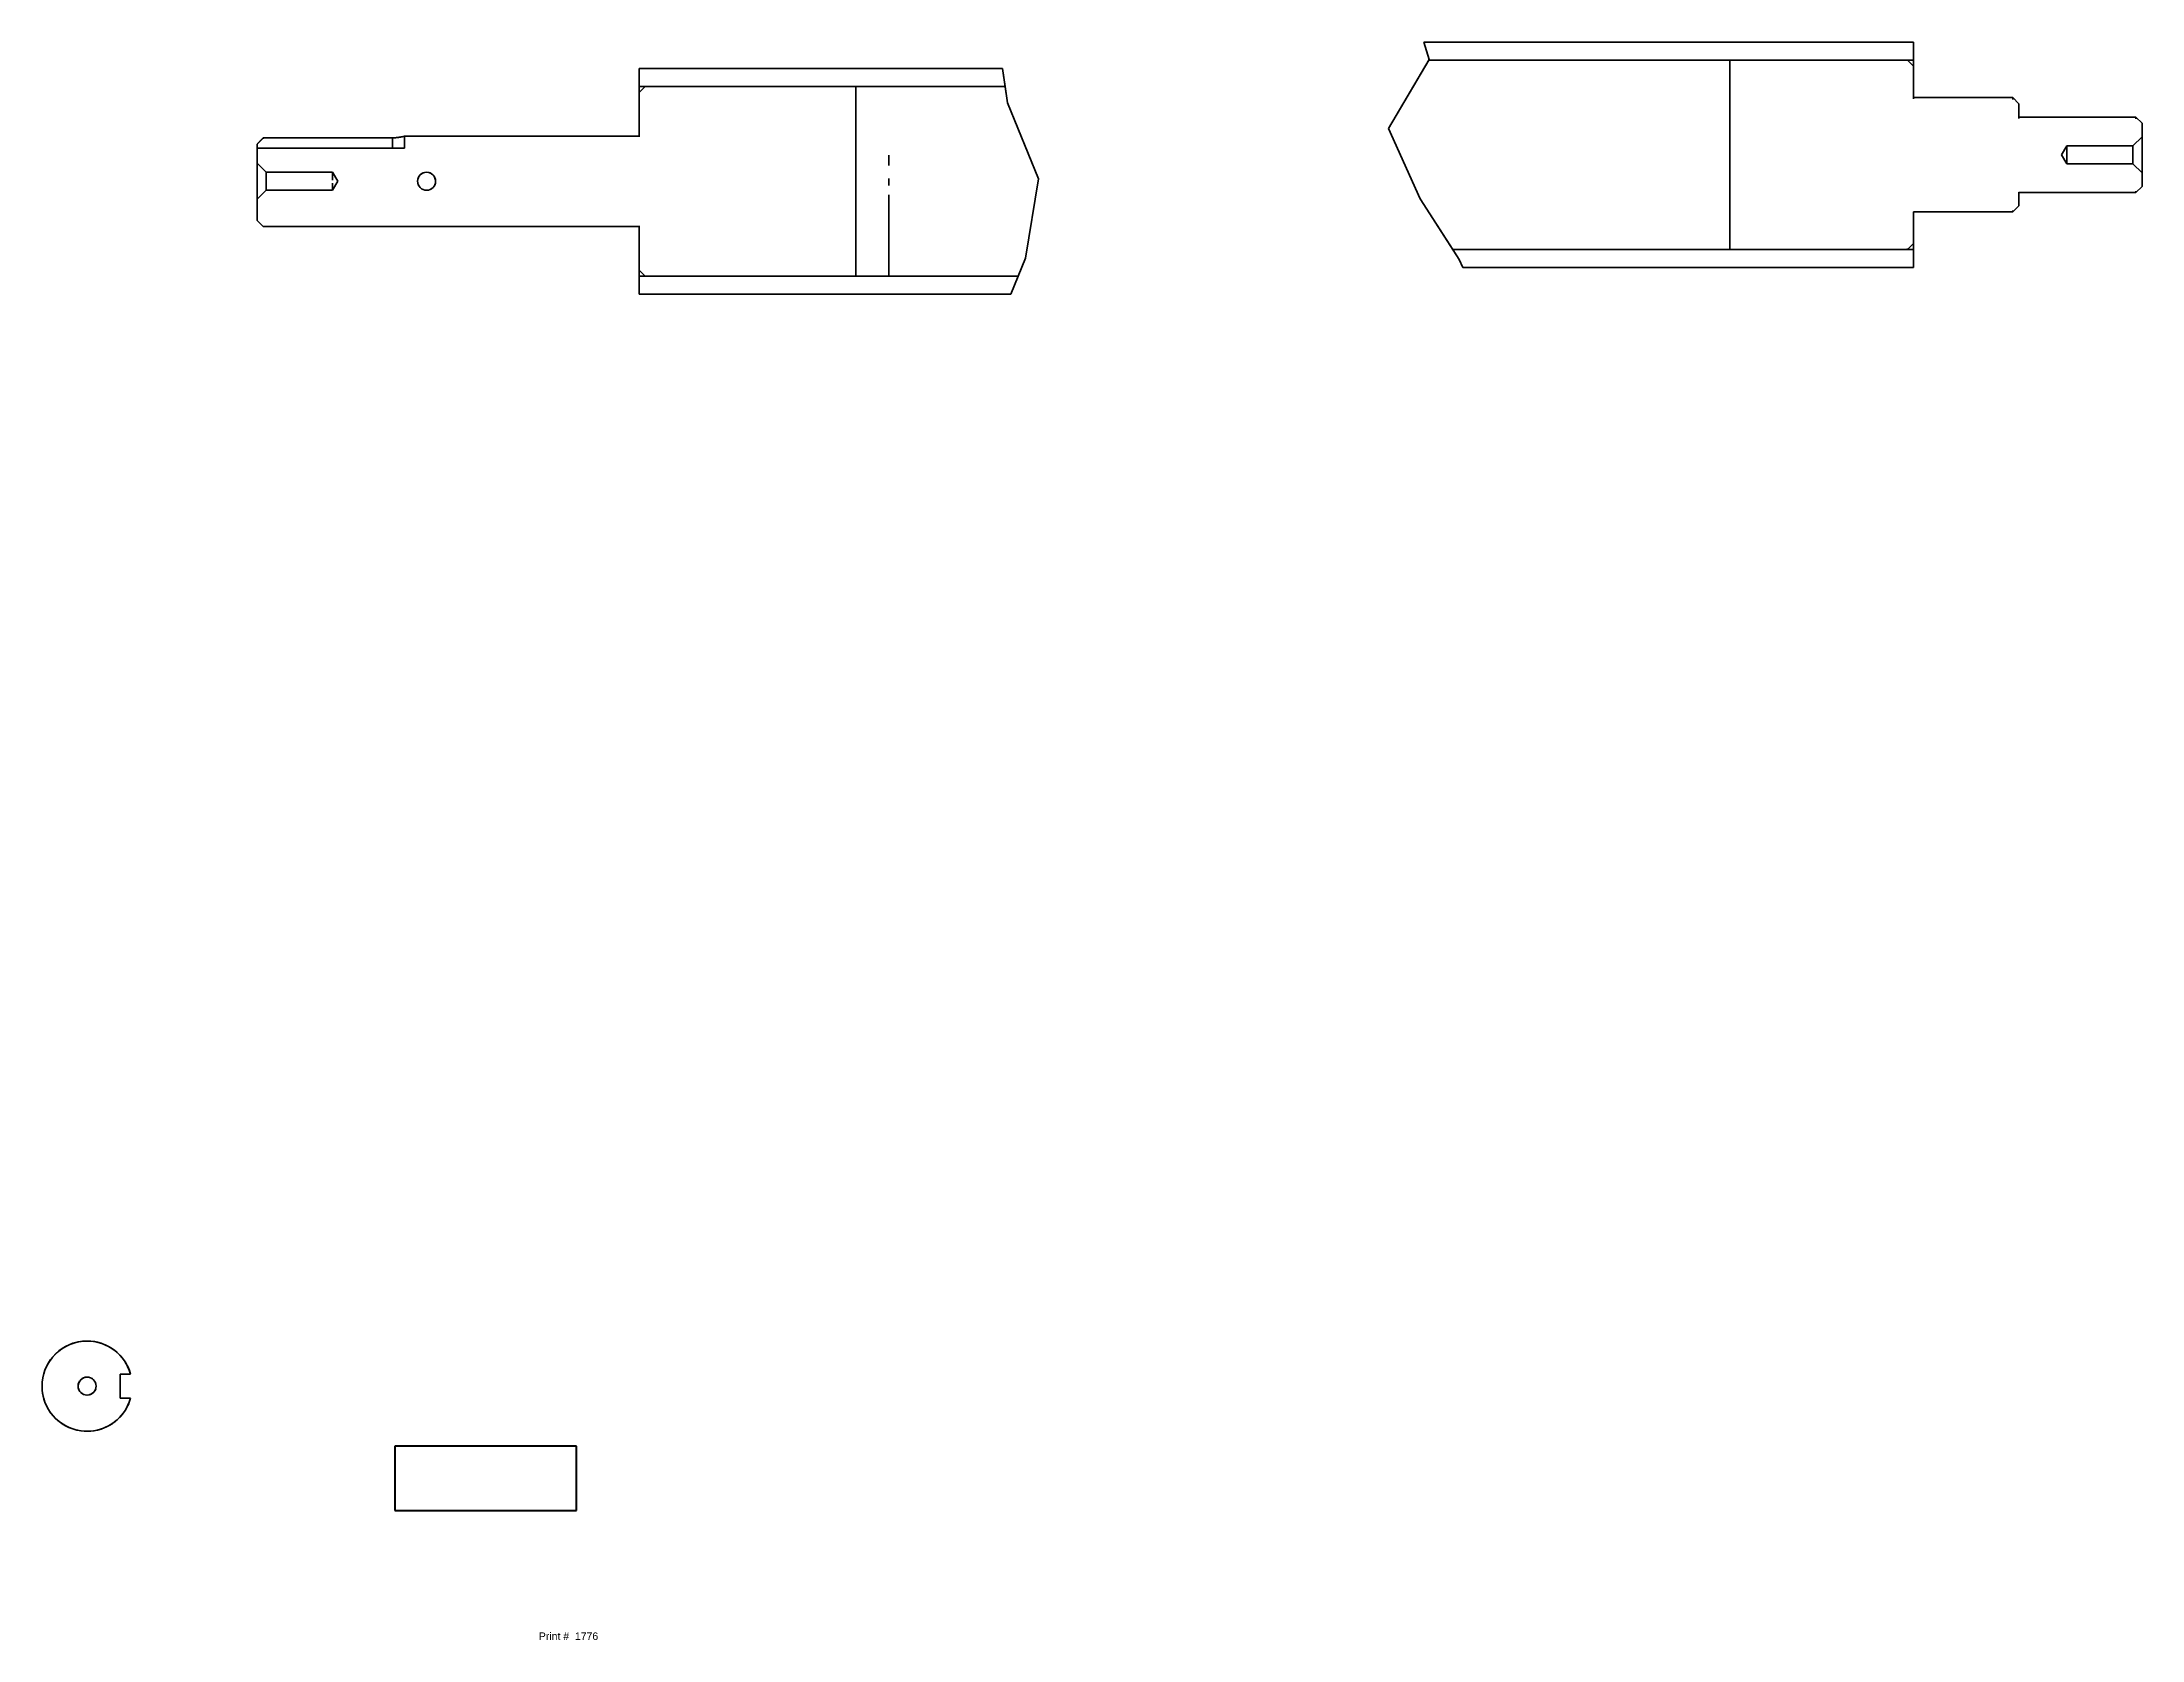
# Model space of a CAD drawing. Header units: millimetres. Extents: x 35 to 3848, y -8 to 1469.
# Drawn here: x 35 to 733, y -8 to 523 of the extents above; entities that cross this region are included whole.
import ezdxf

# ---------------------------------------------------------------- set-up
doc = ezdxf.new("R2010")
doc.units = ezdxf.units.MM
for name, color, linetype, lineweight in [('Break Lines', 7, 'Continuous', 50), ('Sketch Lines', 7, 'Continuous', 25), ('Symbols', 7, 'Continuous', 25), ('Text', 5, 'Continuous', 25), ('Visible Edges', 7, 'Continuous', 50)]:
    doc.layers.add(name, color=color, linetype=linetype, lineweight=lineweight)
doc.styles.add('Current-ISO', font='ARIAL.TTF')

# ---------------------------------------------------------------- blocks, each defined once
blk = doc.blocks.new('Print#', base_point=(211.58, 16.44))
at = {"layer": 'Text', "color": 179, "lineweight": 5, "insert": (201.72, 15.15), "char_height": 2.4892, "attachment_point": 7, "line_spacing_factor": 0.860186, "style": 'Current-ISO'}
blk.add_mtext('Print #  1776', dxfattribs=at)

msp = doc.modelspace()

# ---------------------------------------------------------------- linework, layer by layer
at = {"layer": 'Break Lines', "linetype": 'Continuous', "lineweight": 35}
for p, q in [((495.86, 516.92), (482.4, 494.04)), ((482.4, 494.04), (495.77, 516.78)), ((494.09, 522.78), (495.86, 516.92)), ((495.86, 516.92), (494.09, 522.78)), ((495.77, 516.78), (495.86, 516.92)), ((355.7, 502.53), (354.06, 513.98)), ((354.06, 513.98), (354.92, 507.98)), ((354.92, 507.98), (355.7, 502.53)), ((365.98, 477.25), (355.7, 502.53)), ((355.7, 502.53), (365.98, 477.25)), ((482.4, 494.04), (492.96, 470.64)), ((492.96, 470.64), (482.4, 494.04)), ((361.71, 450.91), (365.98, 477.25)), ((365.98, 477.25), (361.71, 450.91)), ((492.96, 470.64), (505.88, 450.45)), ((503.75, 453.78), (492.96, 470.64)), ((356.81, 438.98), (361.71, 450.91)), ((361.71, 450.91), (359.27, 444.98)), ((505.88, 450.45), (503.75, 453.78)), ((505.88, 450.45), (507.1, 447.78)), ((507.1, 447.78), (505.88, 450.45)), ((359.27, 444.98), (356.81, 438.98))]:
    msp.add_line(p, q, dxfattribs=at)
at = {"layer": 'Sketch Lines', "linetype": 'Continuous', "lineweight": 50}
for p, q in [((212.37, 55.97), (151.97, 55.97)), ((151.97, 55.97), (151.97, 34.57)), ((212.37, 34.57), (212.37, 55.97)), ((151.97, 34.57), (212.37, 34.57))]:
    msp.add_line(p, q, dxfattribs=at)
at = {"layer": 'Visible Edges', "linetype": 'Continuous', "lineweight": 35}
for p, q in [((656.93, 522.78), (494.09, 522.78)), ((495.77, 516.78), (656.93, 516.78)), ((654.93, 516.78), (595.93, 516.78)), ((595.93, 516.78), (595.93, 453.78)), ((595.93, 516.78), (595.93, 495.02)), ((656.93, 514.78), (654.93, 516.78)), ((654.93, 516.53), (654.93, 516.78)), ((656.93, 516.78), (656.93, 522.78)), ((656.93, 522.78), (656.93, 503.84)), ((656.93, 516.78), (656.93, 504)), ((354.06, 513.98), (233.25, 513.98)), ((233.25, 513.98), (233.25, 507.98)), ((233.25, 491.34), (233.25, 513.98)), ((656.93, 504.28), (656.93, 514.78)), ((656.93, 514.78), (656.93, 503.89)), ((233.25, 507.98), (244.25, 507.98)), ((233.25, 491.35), (233.25, 507.98)), ((235.25, 507.98), (233.25, 505.98)), ((233.25, 505.98), (233.25, 491.48)), ((233.25, 491.23), (233.25, 505.98)), ((305.25, 507.98), (235.25, 507.98)), ((235.25, 507.98), (235.25, 507.73)), ((244.25, 507.98), (244.25, 507.99)), ((244.25, 507.99), (316.25, 507.99)), ((244.25, 507.98), (244.25, 507.91)), ((305.25, 444.98), (305.25, 507.98)), ((305.25, 487.05), (305.25, 507.98)), ((316.25, 507.99), (316.25, 507.98)), ((316.25, 507.98), (354.92, 507.98)), ((689.93, 504.28), (656.93, 504.28)), ((656.93, 504.28), (656.93, 503.9)), ((691.93, 502.28), (689.93, 504.28)), ((689.93, 503.62), (689.93, 504.28)), ((691.93, 497.78), (691.93, 502.28)), ((691.93, 502.28), (691.93, 497.39)), ((730.93, 497.78), (691.93, 497.78)), ((691.93, 497.78), (691.93, 497.4)), ((732.93, 495.78), (730.93, 497.78)), ((730.93, 497.24), (730.93, 497.78)), ((732.93, 491.28), (732.93, 495.78)), ((732.93, 495.78), (732.93, 474.78)), ((106.25, 487.48), (106.25, 488.85)), ((106.25, 463.48), (106.25, 488.85)), ((108.25, 490.93), (151.25, 490.93)), ((108.25, 490.93), (108.25, 490.6)), ((151.25, 490.93), (151.25, 487.48)), ((155.25, 491.48), (155.25, 487.48)), ((233.25, 491.48), (155.25, 491.48)), ((233.25, 491.22), (233.25, 491.48)), ((595.93, 494.81), (595.93, 488.71)), ((729.93, 488.28), (732.93, 491.28)), ((732.93, 491.28), (732.93, 479.28)), ((155.25, 487.48), (106.25, 487.48)), ((106.25, 487.48), (106.25, 482.48)), ((151.25, 487.48), (106.25, 487.48)), ((106.25, 482.48), (109.25, 479.48)), ((106.25, 470.48), (106.25, 482.48)), ((152.31, 487.48), (151.25, 487.48)), ((155.25, 487.48), (152.48, 487.48)), ((305.25, 481.97), (305.25, 485.38)), ((316.25, 485.17), (316.25, 481.77)), ((316.25, 484.96), (316.25, 481.77)), ((595.93, 486.64), (595.93, 483.51)), ((595.93, 482.68), (595.93, 453.78)), ((706.13, 485.28), (707.93, 488.28)), ((707.93, 482.28), (706.13, 485.28)), ((707.93, 488.28), (729.93, 488.28)), ((707.93, 482.28), (707.93, 488.28)), ((729.93, 482.28), (707.93, 482.28)), ((729.93, 482.28), (729.93, 488.28)), ((732.93, 479.28), (729.93, 482.28)), ((109.25, 479.48), (131.25, 479.48)), ((109.25, 479.48), (109.25, 473.48)), ((131.25, 479.48), (133.06, 476.48)), ((131.25, 479.48), (131.25, 476.86)), ((133.06, 476.48), (131.25, 473.48)), ((131.25, 475.9), (131.25, 473.48)), ((305.25, 475.33), (305.25, 477.62)), ((316.25, 477.42), (316.25, 475.12)), ((316.25, 477.42), (316.25, 475.12)), ((732.93, 474.78), (732.93, 479.28)), ((109.25, 473.48), (106.25, 470.48)), ((106.25, 470.48), (106.25, 463.48)), ((131.25, 473.48), (109.25, 473.48)), ((305.25, 444.98), (305.25, 472.22)), ((316.25, 472.01), (316.25, 444.98)), ((316.25, 471.39), (316.25, 444.96)), ((689.93, 466.28), (691.93, 468.28)), ((691.93, 472.85), (691.93, 472.78)), ((691.93, 472.8), (691.93, 468.28)), ((691.93, 468.28), (691.93, 472.78)), ((691.93, 472.78), (730.93, 472.78)), ((730.93, 472.78), (732.93, 474.78)), ((730.93, 472.78), (730.93, 473.16)), ((106.25, 463.48), (108.25, 461.48)), ((108.25, 461.72), (108.25, 461.48)), ((108.25, 461.48), (233.25, 461.48)), ((233.25, 438.98), (233.25, 461.62)), ((233.25, 444.98), (233.25, 461.6)), ((233.25, 461.48), (233.25, 461.54)), ((233.25, 446.98), (233.25, 461.51)), ((233.25, 461.48), (233.25, 446.98)), ((656.93, 466.31), (656.93, 447.78)), ((656.93, 455.78), (656.93, 466.28)), ((656.93, 466.28), (689.93, 466.28)), ((656.93, 466.25), (656.93, 455.78)), ((656.93, 466.17), (656.93, 453.78)), ((689.93, 466.28), (689.93, 466.79)), ((654.93, 453.78), (656.93, 455.78)), ((654.93, 453.78), (654.93, 454.17)), ((233.25, 446.98), (235.25, 444.98)), ((656.93, 453.78), (503.75, 453.78)), ((507.1, 447.78), (656.93, 447.78)), ((595.93, 453.78), (654.93, 453.78)), ((656.93, 447.78), (656.93, 453.78)), ((244.25, 444.98), (233.25, 444.98)), ((233.25, 444.98), (233.25, 438.98)), ((235.25, 445.04), (235.25, 444.98)), ((235.25, 444.98), (305.25, 444.98)), ((244.25, 444.96), (244.25, 445.03)), ((244.25, 444.96), (244.25, 444.98)), ((316.25, 444.96), (244.25, 444.96)), ((359.27, 444.98), (316.25, 444.98)), ((316.25, 444.98), (316.25, 444.96)), ((233.25, 438.98), (356.81, 438.98)), ((60.69, 71.91), (60.69, 79.91)), ((60.69, 79.91), (64.15, 79.91)), ((60.69, 79.91), (60.69, 71.91)), ((62.06, 79.91), (60.69, 79.91)), ((64.15, 71.91), (60.69, 71.91)), ((60.69, 71.91), (62.06, 71.91))]:
    msp.add_line(p, q, dxfattribs=at)
for points in [[(106.25, 488.85), (106.33, 488.93), (106.41, 489.01), (106.49, 489.1), (106.57, 489.18), (106.65, 489.27), (106.73, 489.35), (106.82, 489.44), (106.9, 489.52), (106.98, 489.61), (107.06, 489.69), (107.14, 489.78), (107.23, 489.87), (107.31, 489.95), (107.4, 490.04), (107.48, 490.13), (107.56, 490.22), (107.65, 490.3), (107.73, 490.39), (107.82, 490.48), (107.91, 490.57), (107.99, 490.66), (108.08, 490.75), (108.17, 490.84), (108.25, 490.93)], [(151.25, 490.93), (151.51, 490.94), (151.77, 490.94), (152.03, 490.95), (152.28, 490.97), (152.54, 490.99), (152.79, 491.01), (153.03, 491.04), (153.26, 491.07), (153.49, 491.11), (153.7, 491.14), (153.9, 491.17), (154.08, 491.21), (154.26, 491.24), (154.42, 491.28), (154.57, 491.31), (154.71, 491.34), (154.84, 491.37), (154.95, 491.4), (155.04, 491.42), (155.12, 491.44), (155.18, 491.46), (155.22, 491.47), (155.25, 491.47), (155.25, 491.48)], [(161.59, 479.32), (161.03, 479.06), (160.55, 478.71), (160.15, 478.27), (159.84, 477.75), (159.64, 477.17), (159.56, 476.57), (159.6, 475.98), (159.76, 475.39), (160.04, 474.84), (160.41, 474.38), (160.87, 474), (161.4, 473.71), (161.99, 473.53), (162.59, 473.48), (163.18, 473.54), (163.76, 473.73), (164.3, 474.04), (164.74, 474.42), (165.11, 474.9), (165.37, 475.45), (165.52, 476.04), (165.55, 476.64), (165.46, 477.23), (165.24, 477.81)], [(163.7, 479.25), (163.69, 479.25), (163.67, 479.26), (163.66, 479.27), (163.64, 479.27), (163.63, 479.28), (163.61, 479.28), (163.6, 479.29), (163.58, 479.3), (163.57, 479.3), (163.55, 479.31), (163.53, 479.31), (163.52, 479.32), (163.5, 479.32), (163.49, 479.33), (163.47, 479.33), (163.45, 479.34), (163.44, 479.34), (163.42, 479.35), (163.41, 479.35), (163.39, 479.36), (163.37, 479.36), (163.36, 479.37), (163.34, 479.37), (163.33, 479.38)], [(165.05, 478.15), (165.01, 478.2), (164.97, 478.25), (164.93, 478.31), (164.89, 478.36), (164.85, 478.41), (164.81, 478.46), (164.77, 478.5), (164.72, 478.55), (164.68, 478.6), (164.63, 478.64), (164.59, 478.68), (164.54, 478.73), (164.49, 478.77), (164.44, 478.81), (164.39, 478.85), (164.34, 478.89), (164.29, 478.93), (164.23, 478.96), (164.18, 479), (164.12, 479.04), (164.06, 479.07), (164.01, 479.1), (163.95, 479.13), (163.89, 479.16)], [(64.15, 79.91), (64.06, 79.91), (63.96, 79.91), (63.87, 79.91), (63.78, 79.91), (63.69, 79.91), (63.61, 79.91), (63.52, 79.91), (63.43, 79.91), (63.34, 79.91), (63.25, 79.91), (63.16, 79.91), (63.08, 79.91), (62.99, 79.91), (62.9, 79.91), (62.82, 79.91), (62.73, 79.91), (62.65, 79.91), (62.56, 79.91), (62.48, 79.91), (62.39, 79.91), (62.31, 79.91), (62.23, 79.91), (62.14, 79.91), (62.06, 79.91)], [(62.06, 71.91), (62.14, 71.91), (62.23, 71.91), (62.31, 71.91), (62.39, 71.91), (62.48, 71.91), (62.56, 71.91), (62.65, 71.91), (62.73, 71.91), (62.82, 71.91), (62.9, 71.91), (62.99, 71.91), (63.08, 71.91), (63.16, 71.91), (63.25, 71.91), (63.34, 71.91), (63.43, 71.91), (63.52, 71.91), (63.61, 71.91), (63.69, 71.91), (63.78, 71.91), (63.87, 71.91), (63.96, 71.91), (64.06, 71.91), (64.15, 71.91)]]:
    msp.add_lwpolyline(points, dxfattribs=at)
for centre in [(162.55, 476.48), (49.69, 75.91)]:
    msp.add_circle(centre, 3, dxfattribs=at)
for radius, start, end in [(15, 15.46601, 344.53399), (15, 89.99972, 180.62229), (15, 15.46601, 90), (3, 114.5428, 316.77284), (3, 108.38785, 110.43067), (3, 100.92311, 104.55969), (3, 75.43771, 77.25138), (3, 47.9138, 59.29944), (3, 43.22716, 45.56456), (3, 14.30659, 24.5444), (15, 181.01595, 212.58653), (15, 213.05507, 344.53374), (3, 321.11803, 327.27298), (3, 329.33173, 343.6354)]:
    msp.add_arc((49.69, 75.91), radius, start, end, dxfattribs=at)

# ---------------------------------------------------------------- block references
at = {"layer": 'Symbols'}
msp.add_blockref('Print#', (209.76, -7.2), dxfattribs=at)

doc.saveas('drawing.dxf')
